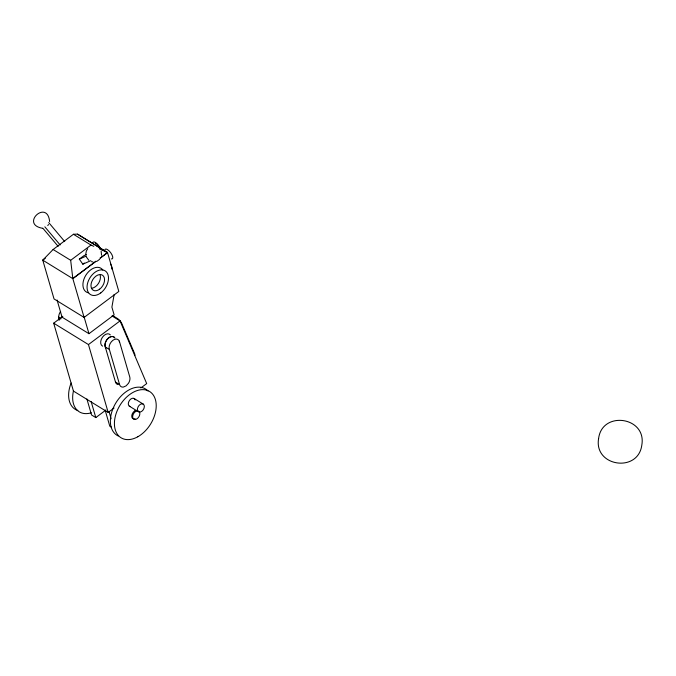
<?xml version="1.0" encoding="UTF-8"?>
<svg xmlns="http://www.w3.org/2000/svg" width="676" height="676" viewBox="0 0 676 676"><rect width="100%" height="100%" fill="white"/><g stroke="black" fill="none" stroke-linecap="round" stroke-linejoin="round"><path stroke-width="1.01" d="M49.618 221.534C47.371 198.752 19.815 224.195 42.394 228.251M85.734 254.303L86.384 250.906L87.728 248.768M101.552 255.241L101.121 251.159M114.176 294.415L111.895 307.149L114.134 314.872L88.97 333.707L62.048 317.154L57.063 300M47.768 225.556L48.52 224.55M42.825 260.091L53.117 249.495L73.447 234.268L77.537 234.099L107.526 252.537L100.082 258.105M99.702 259.263L96.93 261.333M77.487 234.175L107.552 252.655L118.824 291.432L84.103 317.433L54.038 298.944L42.774 260.167L45.309 258.232M95.95 261.198L72.814 278.529L70.676 260.294L91.015 245.067L93.761 246.317M90.854 260.674L82.827 264.181L79.312 259.119L83.875 255.705L86.553 254.531M82.827 264.181L84.348 263.04M42.774 260.167L72.839 278.656L95.984 261.325M100.116 258.232L107.552 252.655M91.302 412.782A26.964 17.813 -58.4 0 1 73.431 391.049L53.674 323.179L62.817 316.334M53.674 323.179L88.455 344.566L120.041 320.914L146.692 383.588L140.828 387.973M86.891 398.95L91.547 414.98L95.806 417.599L105.904 410.036M73.388 391.041L108.168 412.428L114.033 408.042M79.312 259.119L86.444 256.001M91.463 261.646L92.95 261.942M99.271 248.802L107.526 252.537M73.447 234.268L91.015 245.067M53.117 249.495L70.676 260.294M112.393 315.405L117.548 318.573A4.529 1.445 48.8 0 1 121.688 323.289L134.6 353.641A5.611 1.791 48.8 0 1 134.803 355.542M112.013 315.979L120.041 320.914M59.133 320.306L58.694 317.221L61.144 318.734M58.694 317.221L58.846 317.982L60.485 318.988M114.937 338.076A6.878 4.546 -58.4 0 0 108.126 338.372A6.878 4.546 -58.4 0 0 105.287 346.965L109.377 349.475L119.576 384.585A6.895 4.555 -58.4 0 0 123.395 387.061L126.142 385.835L128.491 383.25A6.895 4.555 -58.4 0 0 129.758 376.954L119.348 341.126L119.517 341.879A6.878 4.546 -58.4 0 0 112.892 340.315A6.878 4.546 -58.4 0 0 109.377 349.475M105.287 346.965L115.486 382.067L119.576 384.585M134.245 398.57L143.346 404.172A4.521 2.983 -58.4 0 1 141.766 411.329A4.521 2.983 -58.4 0 1 137.524 408.363A4.521 2.983 -58.4 0 1 143.346 404.172M129.31 406.149L138.411 411.743M134.617 411.008L135.555 411.583M111.498 427.249L109.799 426.201L105.135 410.163M88.843 260.328L86.317 256.914M48.723 222.598L64.719 241.56M44.827 226.815L60.156 244.974M42.825 228.175L58.153 246.343M83.985 316.554L88.97 333.707M72.839 278.656L84.103 317.433M109.098 411.777L111.134 418.79M88.455 344.566L108.168 412.428M91.142 401.561L95.806 417.599M138.943 411.422A4.656 3.076 -58.4 0 1 139.459 412.073L139.763 412.935A4.656 3.076 -58.4 0 1 137.397 418.503A4.656 3.076 -58.4 0 1 133.037 418.343L132.741 417.481A4.656 3.076 -58.4 0 1 134.262 412.723A4.656 3.076 -58.4 0 1 138.242 411.033M118.325 436.012A27.201 17.965 -58.4 0 1 116.686 401.612A27.201 17.965 -58.4 0 1 148.027 391.032M135.082 418.723A4.656 3.076 -58.4 0 1 132.107 417.76L131.803 416.906A4.656 3.076 -58.4 0 1 136.468 410.357M130.029 406.462A4.521 2.983 -58.4 0 1 129.674 400.167A4.521 2.983 -58.4 0 1 135.141 399.938M77.824 410.526A26.964 17.813 -58.4 0 1 71.149 383.005M58.846 317.982A6.878 4.546 -58.4 0 1 60.637 311.442M102.583 346.163A6.912 4.563 -58.4 0 1 102.38 337.316A6.912 4.563 -58.4 0 1 110.332 334.873M105.938 348.064A6.912 4.563 -58.4 0 1 107.222 339.234A6.912 4.563 -58.4 0 1 114.624 337.518M118.021 384.534A6.895 4.555 -58.4 0 1 115.486 382.067M100.175 275.242A8.847 5.839 -58.4 0 1 92.012 288.204M88.463 292.843A13.959 9.219 -58.4 0 1 85.911 275.115A13.959 9.219 -58.4 0 1 102.828 270.028M104.755 250.027A5.983 2.307 53.2 0 1 110.695 252.714A5.983 2.307 53.2 0 1 111.303 258.933M92.756 242.963A5.983 2.307 53.2 0 1 95.62 242.616A5.983 2.307 53.2 0 1 99.904 247.593M95.443 243.208A4.842 1.867 53.2 0 1 98.688 246.41M110.475 263.953A7.047 2.721 53.2 0 1 111.827 269.04M598.615 438.462C593.629 466.617 638.152 473.166 641.811 445.104C646.864 416.889 602.155 410.298 598.615 438.462M137.769 436.789A27.201 17.965 -58.4 0 0 152.066 393.516A27.201 17.965 -58.4 0 0 116.111 413.577A27.201 17.965 -58.4 0 0 137.769 436.789M100.749 292.919A13.959 9.219 -58.4 0 0 105.203 270.865A13.959 9.219 -58.4 0 0 87.356 284.224A13.959 9.219 -58.4 0 0 100.749 292.919M99.651 289.167A8.847 5.839 -58.4 0 0 102.482 275.191A8.847 5.839 -58.4 0 0 91.167 283.658A8.847 5.839 -58.4 0 0 99.651 289.167"/></g></svg>
